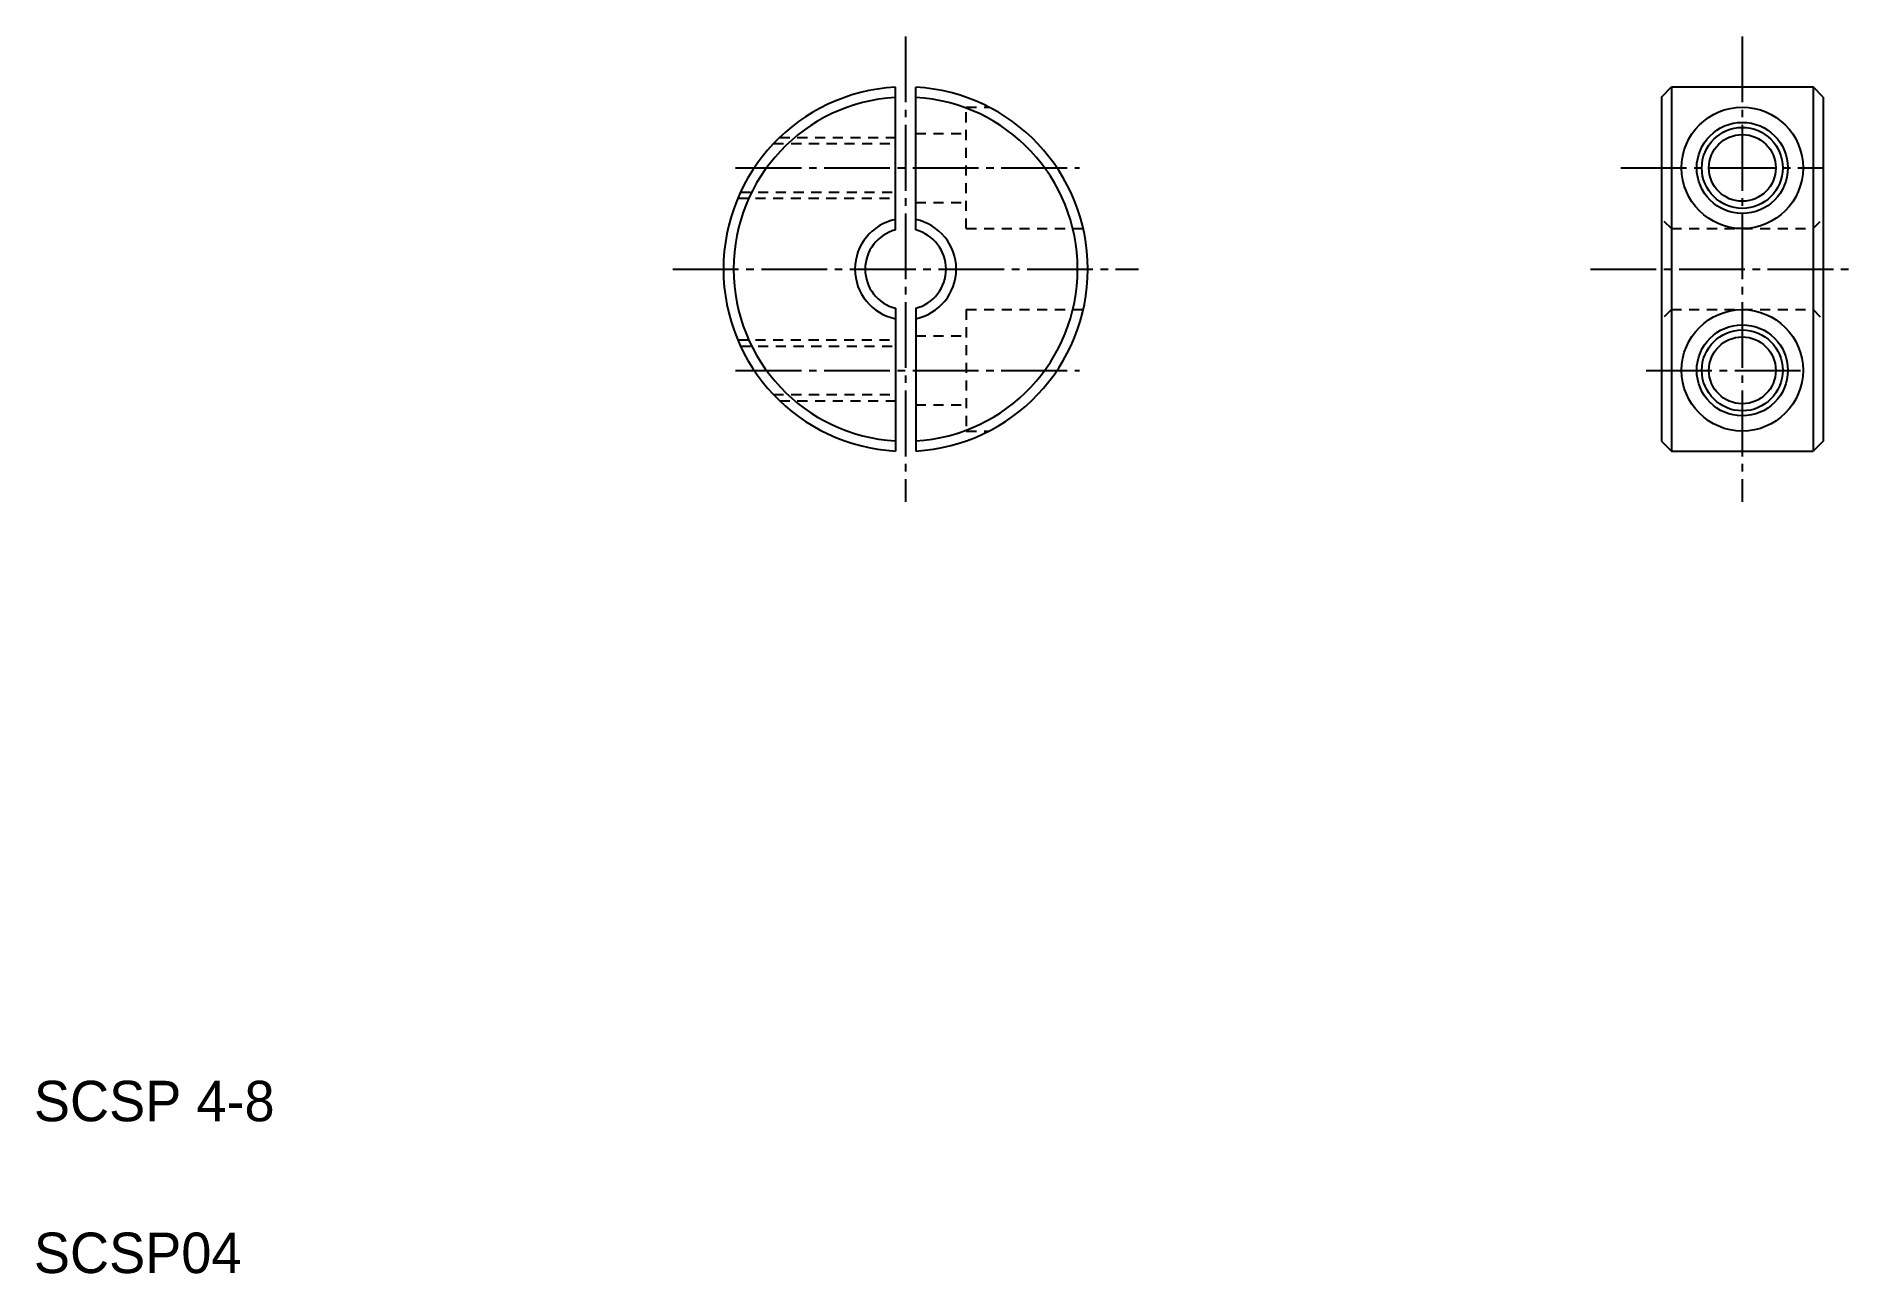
# Model space of a CAD drawing. Extents: x 5.1 to 94.9, y 5 to 66.1.
import ezdxf

# ---------------------------------------------------------------- set-up
doc = ezdxf.new("R2010")
doc.units = 0
doc.header["$LTSCALE"] = 0.25
doc.linetypes.add('CENTER', pattern=[17.5, 13, -1.5, 1.5, -1.5])
doc.linetypes.add('DASHED', pattern=[3.5, 2, -1.5])
doc.layers.get('0').update_dxf_attribs({"linetype": 'CONTINUOUS'})
doc.layers.add('CENTER', color=1, linetype='CENTER')

msp = doc.modelspace()

# ---------------------------------------------------------------- linework, layer by layer
at = {"color": 7, "linetype": 'CONTINUOUS'}
for p, q in [((47.561, 56.535), (47.561, 63.585)), ((48.561, 56.535), (48.561, 63.585)), ((85.394, 63.098), (85.894, 63.598)), ((85.394, 63.098), (85.394, 46.098)), ((85.894, 63.598), (85.894, 45.598)), ((85.894, 63.598), (92.894, 63.598)), ((92.894, 63.598), (92.894, 45.598)), ((93.394, 63.098), (92.894, 63.598)), ((93.394, 63.098), (93.394, 46.098)), ((47.561, 52.662), (47.561, 45.612)), ((48.561, 52.662), (48.561, 45.612)), ((85.394, 46.098), (85.894, 45.598)), ((93.394, 46.098), (92.894, 45.598)), ((85.894, 45.598), (92.894, 45.598))]:
    msp.add_line(p, q, dxfattribs=at)
at = {"color": 3, "linetype": 'DASHED'}
for p, q in [((51.061, 56.598), (51.061, 62.598)), ((51.061, 62.598), (52.184, 62.598)), ((41.836, 61.098), (47.561, 61.098)), ((48.561, 61.298), (51.061, 61.298)), ((41.537, 60.798), (47.561, 60.798)), ((39.902, 58.398), (47.561, 58.398)), ((39.769, 58.098), (47.561, 58.098)), ((48.561, 57.898), (51.061, 57.898)), ((51.061, 56.598), (56.836, 56.598)), ((85.894, 56.598), (85.394, 57.098)), ((85.894, 56.598), (92.894, 56.598)), ((92.894, 56.598), (93.394, 57.098)), ((51.061, 52.598), (51.061, 46.598)), ((51.061, 52.598), (56.836, 52.598)), ((85.894, 52.598), (85.394, 52.098)), ((85.894, 52.598), (92.894, 52.598)), ((92.894, 52.598), (93.394, 52.098)), ((48.561, 51.298), (51.061, 51.298)), ((39.769, 51.098), (47.561, 51.098)), ((39.902, 50.798), (47.561, 50.798)), ((41.537, 48.398), (47.561, 48.398)), ((41.836, 48.098), (47.561, 48.098)), ((48.561, 47.898), (51.061, 47.898)), ((51.061, 46.598), (52.184, 46.598))]:
    msp.add_line(p, q, dxfattribs=at)
for p, q in [((87.644, 45.598), (87.644, 45.599)), ((89.394, 45.598), (89.394, 45.598))]:
    msp.add_line(p, q)
for centre in [(89.394, 59.598), (89.394, 49.598), (89.394, 49.598)]:
    msp.add_circle(centre, 3)
at = {"color": 7, "linetype": 'CONTINUOUS'}
for centre, radius in [((89.394, 59.598), 2.25), ((89.394, 59.598), 1.65), ((89.394, 49.598), 2.25), ((89.394, 49.598), 1.65)]:
    msp.add_circle(centre, radius, dxfattribs=at)
at = {"color": 3, "linetype": 'CONTINUOUS'}
for centre in [(89.394, 59.598), (89.394, 49.598)]:
    msp.add_circle(centre, 2, dxfattribs=at)
for radius, start, end in [(9, 93.18474, 266.81526), (8.5, 93.37229, 266.62771), (9, 273.18474, 86.81526), (8.5, 273.37229, 86.62771), (2.5, 101.53696, 258.46304), (2.5, 281.53696, 78.46304), (2, 104.47751, 255.52249), (2, 284.47751, 75.52249)]:
    msp.add_arc((48.061, 54.598), radius, start, end)
at = {"layer": 'CENTER', "color": 1, "linetype": 'CENTER'}
for p, q in [((48.061, 66.098), (48.061, 43.098)), ((89.394, 66.098), (89.394, 43.098)), ((39.665, 59.598), (56.656, 59.598)), ((83.394, 59.598), (93.394, 59.598)), ((36.561, 54.598), (59.561, 54.598)), ((81.894, 54.598), (94.894, 54.598)), ((39.665, 49.598), (56.656, 49.598)), ((84.644, 49.598), (92.619, 49.598))]:
    msp.add_line(p, q, dxfattribs=at)

# ---------------------------------------------------------------- texts
for s, p in [('SCSP 4-8', (5, 12.5)), ('SCSP04', (5, 5))]:
    msp.add_text(s, height=2).set_placement(p)

doc.saveas('drawing.dxf')
